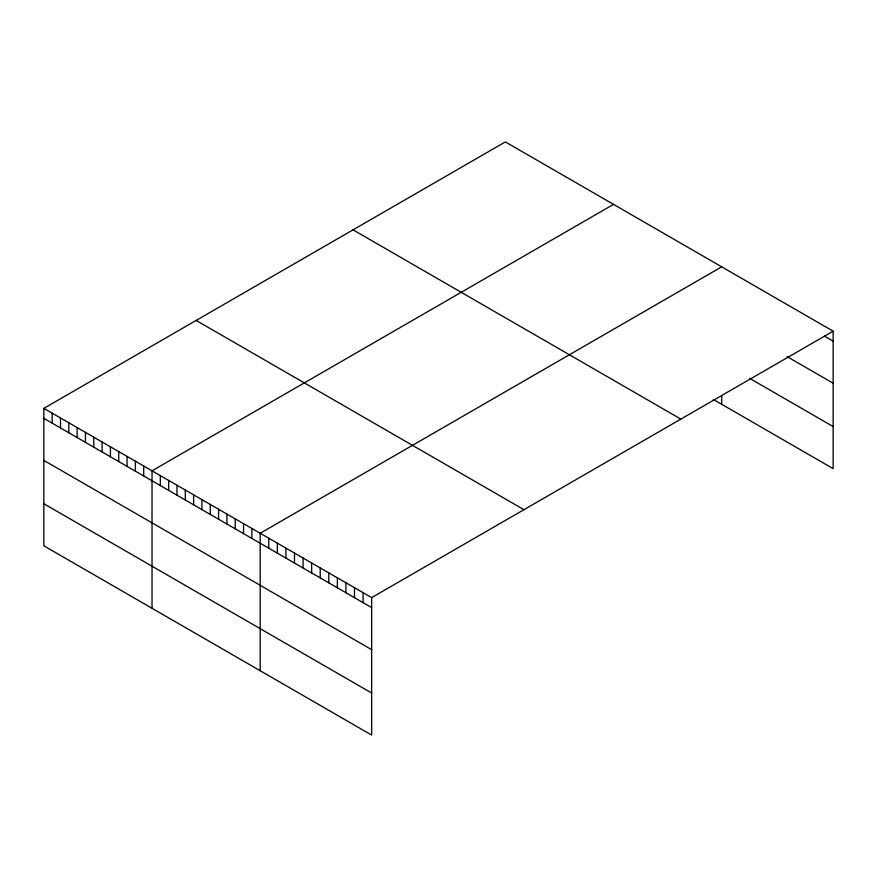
<?xml version="1.0" encoding="UTF-8"?>
<svg xmlns="http://www.w3.org/2000/svg" width="877" height="877" viewBox="0 0 877 877"><rect width="100%" height="100%" fill="white"/><g stroke="black" fill="none" stroke-linecap="round" stroke-linejoin="round"><path stroke-width="1.32" d="M43.85 408.364L371.651 597.621L371.651 735.079L43.85 545.823L43.85 408.364L505.349 141.921L833.15 331.177L833.15 468.636L713.374 399.484M613.527 204.374L152.028 470.817L152.028 608.276M721.694 266.827L260.195 533.271L260.195 670.73M371.651 597.621L833.15 331.177M824.577 336.198L833.15 341.142M787.064 356.61L833.15 383.216M749.561 378.305L833.15 426.562M353.058 229.851L680.859 419.107M196.141 320.434L523.942 509.69M43.85 418.34L371.651 607.586M43.85 460.403L371.651 649.66M43.85 503.749L371.651 693.005M721.694 395.878L721.694 404.286M363.078 592.666L363.078 602.642M354.505 587.722L354.505 597.686M345.933 582.766L345.933 592.742M337.36 577.822L337.36 587.787M328.787 572.867L328.787 582.843M320.215 567.923L320.215 577.888M311.642 562.968L311.642 572.944M303.069 558.024L303.069 567.989M294.497 553.069L294.497 563.045M285.924 548.125L285.924 558.09M277.351 543.17L277.351 553.146M268.768 538.226L268.768 548.191M251.874 528.469L251.874 538.445M243.554 523.668L243.554 533.633M235.233 518.855L235.233 528.831M226.913 514.054L226.913 524.029M218.592 509.252L218.592 519.228M210.272 504.45L210.272 514.415M201.951 499.638L201.951 509.614M193.631 494.836L193.631 504.812M185.31 490.035L185.31 500.011M176.99 485.233L176.99 495.198M168.669 480.432L168.669 490.396M160.348 475.619L160.348 485.595M143.707 466.016L143.707 475.981M135.387 461.214L135.387 471.179M127.066 456.402L127.066 466.378M118.735 451.6L118.735 461.576M110.414 446.799L110.414 456.774M102.094 441.997L102.094 451.962M93.773 437.185L93.773 447.16M85.453 432.383L85.453 442.359M77.132 427.581L77.132 437.557M68.812 422.78L68.812 432.745M60.491 417.967L60.491 427.943M52.171 413.166L52.171 423.142"/></g></svg>
